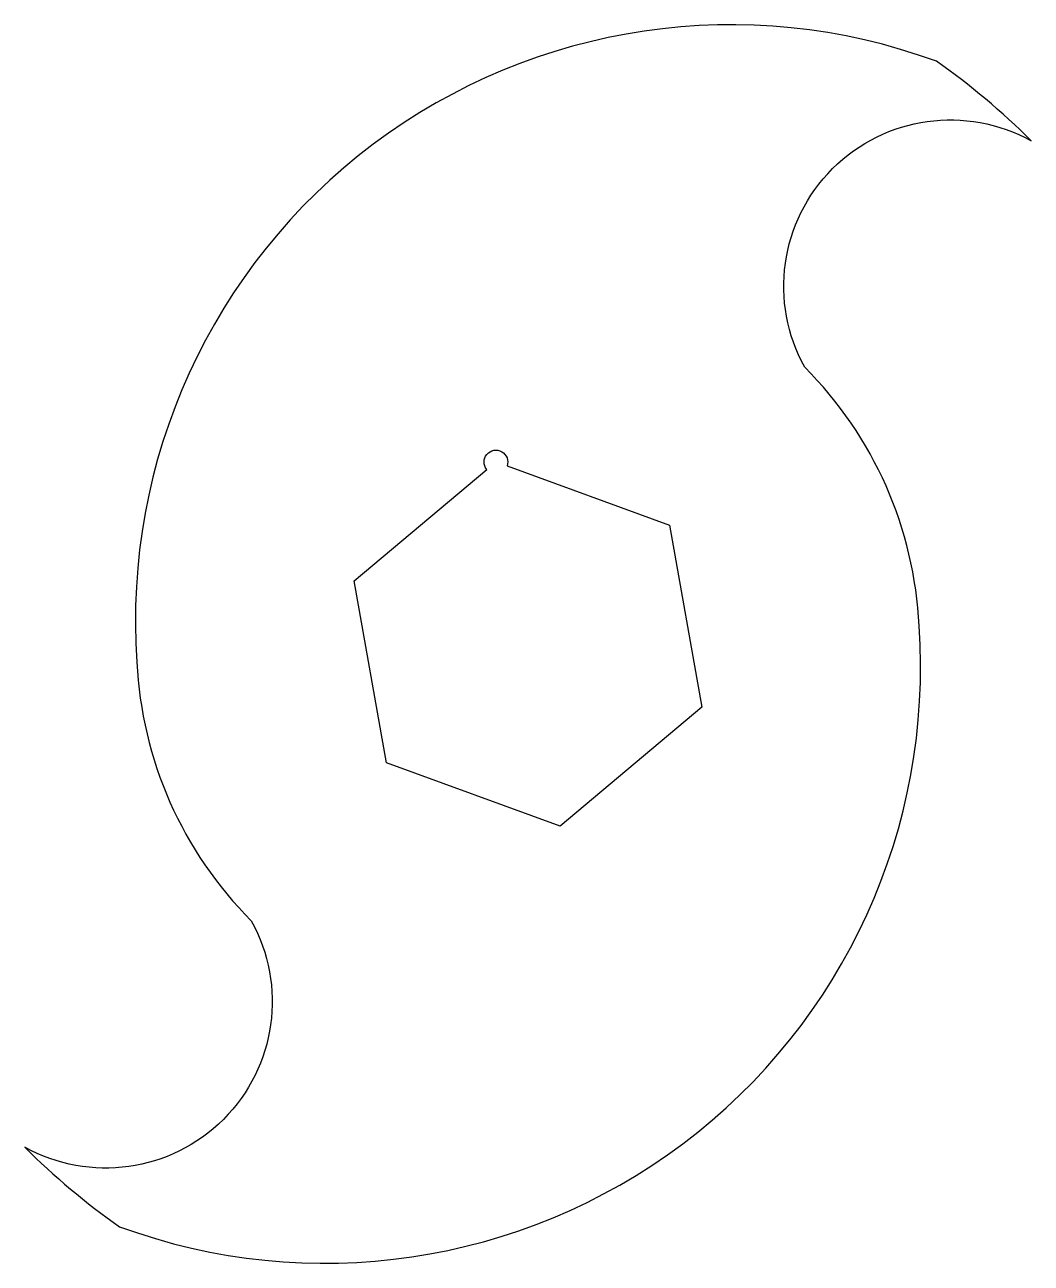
# Model space of a CAD drawing. Header units: millimetres. Extents: x -117 to -33, y -52 to 52.
import ezdxf

# ---------------------------------------------------------------- set-up
doc = ezdxf.new("R2010")
doc.units = ezdxf.units.MM
doc.layers.get('0').update_dxf_attribs({"linetype": 'CONTINUOUS'})

msp = doc.modelspace()

# ---------------------------------------------------------------- linework, layer by layer
for points in [[(-51.67, 23.33, -0.754145), (-32.57, 42.43, 0.043601), (-40.57, 49.14, 0.543907), (-107.97, -1.52, 0.186992), (-98.33, -23.33, -0.754145), (-117.43, -42.43, 0.043601), (-109.43, -49.14, 0.543907), (-42.03, 1.52, 0.186992)], [(-51.67, 23.33, -0.754145), (-32.57, 42.43, 0.043601), (-40.57, 49.14, 0.543907), (-107.97, -1.52, 0.186992), (-98.33, -23.33, -0.754145), (-117.43, -42.43, 0.043601), (-109.43, -49.14, 0.543907), (-42.03, 1.52, 0.186992)], [(-78.47, 14.71, -1.732051), (-76.77, 15.01), (-63.06, 10.02), (-60.35, -5.33), (-72.29, -15.35), (-86.94, -10.02), (-89.65, 5.33)], [(-78.47, 14.71, -1.732051), (-76.77, 15.01), (-63.06, 10.02), (-60.35, -5.33), (-72.29, -15.35), (-86.94, -10.02), (-89.65, 5.33)]]:
    msp.add_lwpolyline(points, format="xyb", close=True)

doc.saveas('drawing.dxf')
